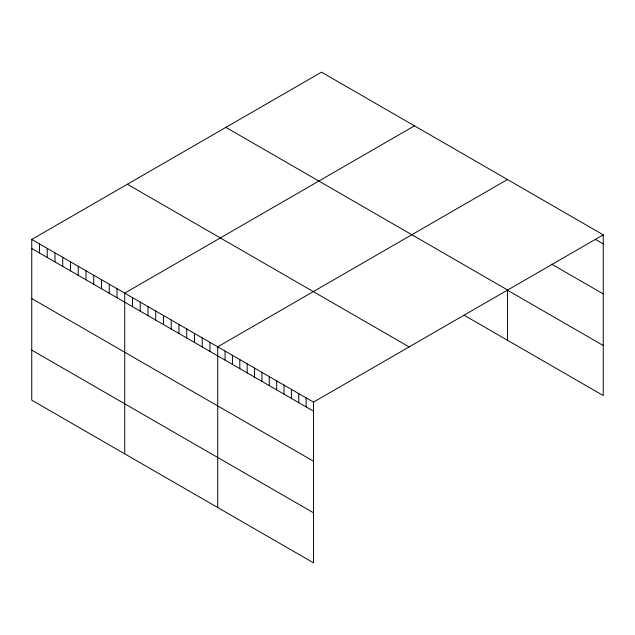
<?xml version="1.0" encoding="UTF-8"?>
<svg xmlns="http://www.w3.org/2000/svg" width="635" height="635" viewBox="0 0 635 635"><rect width="100%" height="100%" fill="white"/><g stroke="black" fill="none" stroke-linecap="round" stroke-linejoin="round"><path stroke-width="0.95" d="M603.25 234.839L313.499 402.122L313.499 562.832L31.75 400.161L31.75 239.451L321.5 72.168L603.25 234.839L603.25 395.549L464.066 315.19M414.472 125.849L124.73 293.132L124.73 453.842M507.452 179.53L217.71 346.813L217.71 507.524M595.884 239.633L603.25 243.888M551.664 264.16L603.25 293.934M225.877 127.373L507.635 290.036M603.25 345.503L507.452 290.195L507.452 340.241M127.365 184.245L409.123 346.916M31.75 239.451L313.499 402.122M31.75 248.507L313.499 411.17M31.75 298.553L313.499 461.224M31.75 350.115L313.499 512.786M306.133 397.867L306.133 406.916M298.767 393.613L298.767 402.661M291.394 389.358L291.394 398.407M284.028 385.104L284.028 394.152M276.662 380.849L276.662 389.898M269.288 376.595L269.288 385.643M261.922 372.34L261.922 381.389M254.548 368.086L254.548 377.134M247.182 363.831L247.182 372.88M239.816 359.577L239.816 368.625M232.442 355.322L232.442 364.371M225.076 351.068L225.076 360.116M209.955 342.336L209.955 351.393M202.208 337.868L202.208 346.916M194.461 333.391L194.461 342.448M186.714 328.922L186.714 337.971M178.967 324.445L178.967 333.502M171.22 319.969L171.22 329.025M163.473 315.5L163.473 324.548M155.718 311.023L155.718 320.08M147.971 306.554L147.971 315.603M140.224 302.077L140.224 311.134M132.477 297.609L132.477 306.657M116.983 288.655L116.983 297.712M109.236 284.186L109.236 293.235M101.481 279.71L101.481 288.766M93.734 275.241L93.734 284.29M85.987 270.764L85.987 279.821M78.24 266.287L78.24 275.344M70.493 261.818L70.493 270.875M62.746 257.342L62.746 266.398M54.991 252.873L54.991 261.922M47.244 248.396L47.244 257.453M39.497 243.927L39.497 252.976"/></g></svg>
